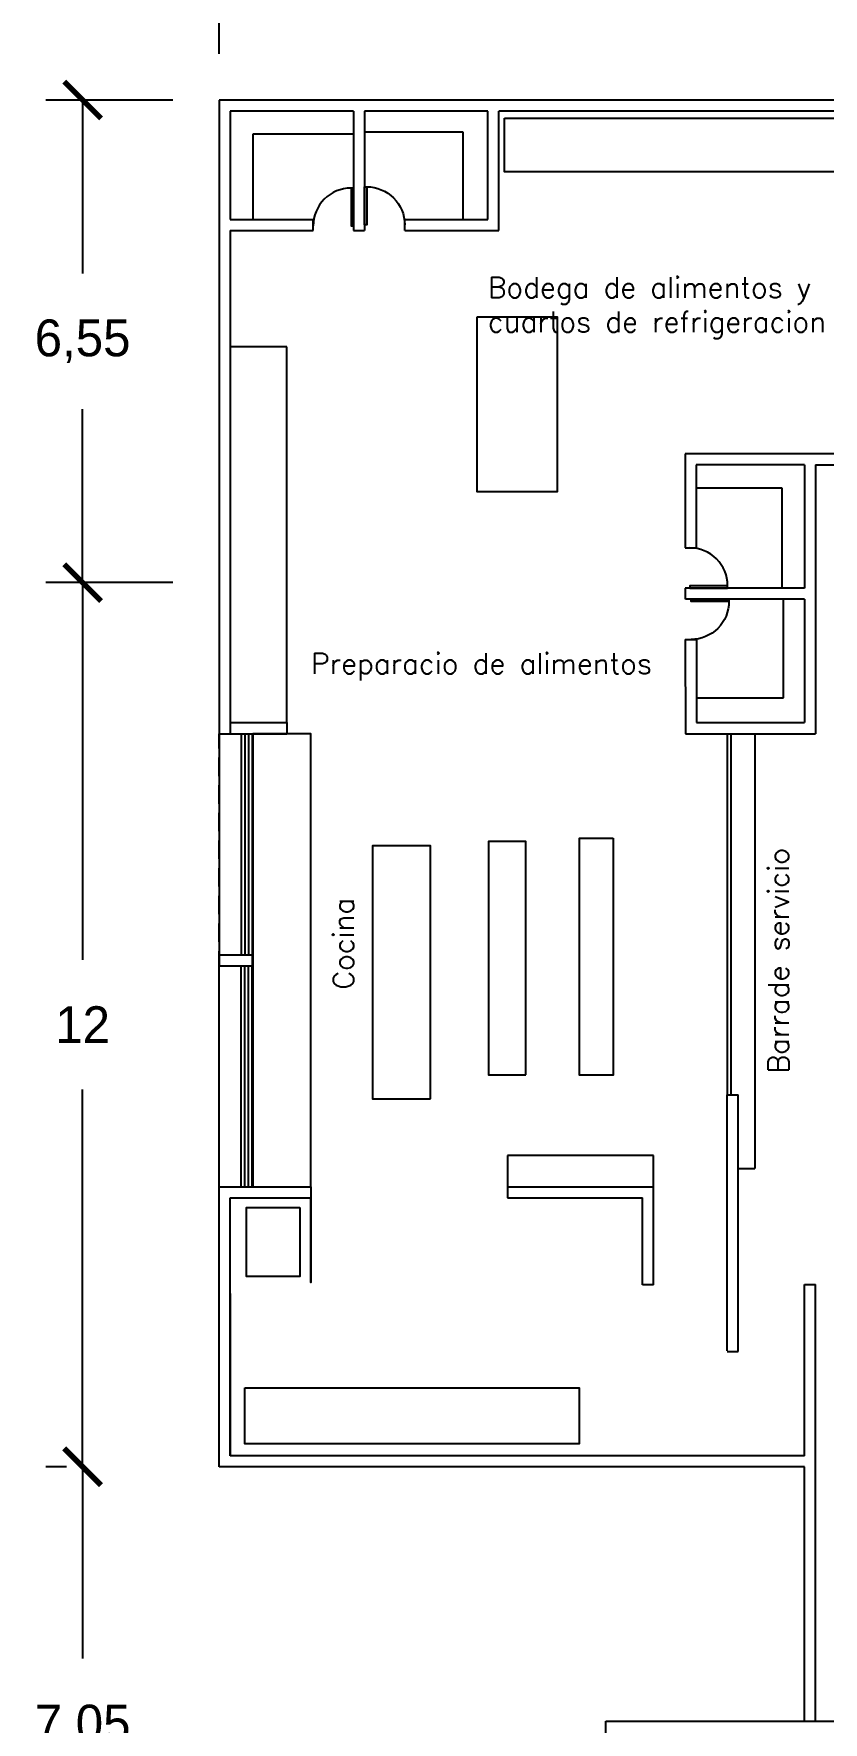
# Model space of a CAD drawing. Header units: millimetres. Extents: x -1615 to -538, y 177 to 397.
# Drawn here: x -1143.75 to -1133.03, y 254.6 to 277.51 of the extents above; entities that cross this region are included whole.
import ezdxf
from ezdxf.enums import TextEntityAlignment as Align

# ---------------------------------------------------------------- set-up
doc = ezdxf.new("R2010")
doc.units = ezdxf.units.MM
doc.linetypes.add('HIDDEN', pattern=[0.375, 0.25, -0.125])
for name, color, linetype in [('AUX', 8, 'Continuous'), ('LOCALES', 2, 'Continuous'), ('MOB', 7, 'Continuous'), ('MUEB', 251, 'Continuous'), ('MUEBLES', 9, 'Continuous'), ('MUROS', 1, 'Continuous'), ('MUROS2', 9, 'Continuous'), ('P-1', 1, 'Continuous'), ('PROY', 8, 'HIDDEN'), ('VENTANAS', 4, 'Continuous')]:
    doc.layers.add(name, color=color, linetype=linetype)
doc.styles.add('ROMANS', font='ROMANS.shx')
doc.styles.get("Standard").update_dxf_attribs({"font": 'stylu.ttf'})
doc.dimstyles.new('ISO-25', dxfattribs={"dimtxt": 0.5, "dimasz": 0.5, "dimexe": 0.5, "dimexo": 0.625, "dimtad": 0, "dimtih": 1, "dimtoh": 1, "dimtxsty": 'Standard', "dimblk": 'ARCHTICK', "dimcen": 2.5, "dimadec": 0, "dimazin": 0, "dimtfac": 1, "dimtmove": 0, "dimatfit": 3, "dimfxl": 0, "dimarcsym": 0})

# ---------------------------------------------------------------- blocks, each defined once
blk = doc.blocks.new('8360154')
at = {"layer": 'MOB'}
for p, q in [((-0.114, 0.279), (-0.119, 0.279)), ((-0.114, 0.279), (-0.119, 0.279)), ((-0.114, 0.279), (0.041, 0.279)), ((0.036, 0.279), (-0.114, 0.279)), ((-0.114, 0.198), (-0.128, 0.198)), ((-0.128, 0.198), (-0.114, 0.198)), ((-0.128, 0.198), (0.05, 0.198)), ((0.05, 0.198), (0.037, 0.198)), ((-0.204, -0.221), (-0.204, -0.221)), ((-0.204, -0.221), (-0.204, -0.221)), ((-0.204, -0.221), (-0.204, -0.221)), ((-0.204, -0.221), (-0.204, -0.221)), ((-0.204, -0.221), (-0.204, -0.221)), ((-0.204, -0.221), (-0.204, -0.221)), ((-0.202, -0.221), (-0.204, -0.221)), ((-0.202, -0.221), (0.126, -0.221)), ((-0.198, -0.221), (0.126, -0.221)), ((0.124, -0.221), (0.126, -0.221)), ((0.126, -0.221), (0.126, -0.221)), ((0.126, -0.221), (0.126, -0.221))]:
    blk.add_line(p, q, dxfattribs=at)
for centre, radius, start, end in [((0.549, -0.225), 0.852, 144.8892, 156.6032), ((-0.111, 0.225), 0.0546, 97.7265, 132.0881), ((0.022, 0.199), 0.0819, 54.5973, 77.0407), ((-0.601, -0.215), 0.825, 23.8528, 35.6459), ((0.352, -0.134), 0.589, 146.769, 185.5261), ((-0.21, 0.107), 0.0236, 163.1411, 326.8155), ((-0.123, 0.179), 0.0202, 105.2359, 150.5078), ((0.045, 0.179), 0.0196, 28.6466, 75.2389), ((-0.436, -0.136), 0.595, 354.6785, 33.3393), ((0.133, 0.106), 0.0248, 189.0366, 31.7969), ((-0.204, -0.191), 0.03, 180, 270), ((0.126, -0.191), 0.03, 270, 360)]:
    blk.add_arc(centre, radius, start, end, dxfattribs=at)
blk = doc.blocks.new('A$C212E4BCC')
at = {"layer": 'MOB', "linetype": 'Continuous'}
blk.add_circle((1.028, 1.028), 0.45, dxfattribs=at)
at = {"layer": 'MOB', "xscale": -1}
for p, rotation in [((0.996, 1.775), 356.1272636106476), ((0.281, 0.996), 86.12726361064757), ((1.775, 1.06), 266.1272636106476), ((1.06, 0.281), 176.1272636106476)]:
    blk.add_blockref('8360154', p, dxfattribs=dict(at, rotation=rotation))
blk = doc.blocks.new('_ArchTick')
at = {"color": 0, "linetype": 'ByBlock', "const_width": 0.15}
blk.add_lwpolyline([(-0.5, -0.5), (0.5, 0.5)], dxfattribs=at)
blk = doc.blocks.new('*D285')
at = {"color": 0, "lineweight": -2}
for p, q in [((-1141.237, 277.239), (-1141.237, 279.749)), ((-1127.985, 277.239), (-1127.985, 279.749)), ((-1141.237, 279.249), (-1136.206, 279.249)), ((-1127.985, 279.249), (-1133.015, 279.249))]:
    blk.add_line(p, q, dxfattribs=at)
at = {"layer": 'Defpoints', "color": 0}
for p in [(-1141.237, 279.249), (-1141.237, 276.614), (-1127.985, 276.614)]:
    blk.add_point(p, dxfattribs=at)
at = {"color": 0, "lineweight": -2, "xscale": 0.5, "yscale": 0.5, "zscale": 0.5, "rotation": 180}
blk.add_blockref('_ArchTick', (-1141.237, 279.249), dxfattribs=at)
at = {"color": 0, "lineweight": -2, "xscale": 0.5, "yscale": 0.5, "zscale": 0.5}
blk.add_blockref('_ArchTick', (-1127.985, 279.249), dxfattribs=at)
at = {"color": 0, "insert": (-1134.611, 279.249), "char_height": 0.5, "attachment_point": 5}
blk.add_mtext('13,25', dxfattribs=at)
blk = doc.blocks.new('*D286')
at = {"color": 0, "lineweight": -2}
for p, q in [((-1141.862, 276.614), (-1143.589, 276.614)), ((-1143.089, 276.614), (-1143.089, 274.259)), ((-1143.089, 270.064), (-1143.089, 272.419)), ((-1141.862, 270.064), (-1143.589, 270.064))]:
    blk.add_line(p, q, dxfattribs=at)
at = {"layer": 'Defpoints', "color": 0}
for p in [(-1141.237, 276.614), (-1143.089, 270.064), (-1141.237, 270.064)]:
    blk.add_point(p, dxfattribs=at)
at = {"color": 0, "lineweight": -2, "xscale": 0.5, "yscale": 0.5, "zscale": 0.5}
for p, rotation in [((-1143.089, 276.614), 90), ((-1143.089, 270.064), 270)]:
    blk.add_blockref('_ArchTick', p, dxfattribs=dict(at, rotation=rotation))
at = {"color": 0, "insert": (-1143.089, 273.339), "char_height": 0.5, "attachment_point": 5}
blk.add_mtext('6,55', dxfattribs=at)
blk = doc.blocks.new('*D287')
at = {"color": 0, "lineweight": -2}
for p, q in [((-1141.862, 270.064), (-1143.589, 270.064)), ((-1143.089, 270.064), (-1143.089, 264.944)), ((-1143.089, 258.064), (-1143.089, 263.184)), ((-1143.307, 258.064), (-1143.589, 258.064))]:
    blk.add_line(p, q, dxfattribs=at)
at = {"layer": 'Defpoints', "color": 0}
for p in [(-1141.237, 270.064), (-1143.089, 258.064), (-1142.682, 258.064)]:
    blk.add_point(p, dxfattribs=at)
at = {"color": 0, "lineweight": -2, "xscale": 0.5, "yscale": 0.5, "zscale": 0.5}
for p, rotation in [((-1143.089, 270.064), 90), ((-1143.089, 258.064), 270)]:
    blk.add_blockref('_ArchTick', p, dxfattribs=dict(at, rotation=rotation))
at = {"color": 0, "insert": (-1143.089, 264.064), "char_height": 0.5, "attachment_point": 5}
blk.add_mtext('12', dxfattribs=at)
blk = doc.blocks.new('*D288')
at = {"color": 0, "lineweight": -2}
for p, q in [((-1143.307, 258.064), (-1143.589, 258.064)), ((-1143.089, 258.064), (-1143.089, 255.461)), ((-1143.089, 251.014), (-1143.089, 253.617)), ((-1140.514, 251.014), (-1143.589, 251.014))]:
    blk.add_line(p, q, dxfattribs=at)
at = {"layer": 'Defpoints', "color": 0}
for p in [(-1142.682, 258.064), (-1143.089, 251.014), (-1139.889, 251.014)]:
    blk.add_point(p, dxfattribs=at)
at = {"color": 0, "lineweight": -2, "xscale": 0.5, "yscale": 0.5, "zscale": 0.5}
for p, rotation in [((-1143.089, 258.064), 90), ((-1143.089, 251.014), 270)]:
    blk.add_blockref('_ArchTick', p, dxfattribs=dict(at, rotation=rotation))
at = {"color": 0, "insert": (-1143.089, 254.539), "char_height": 0.5, "attachment_point": 5}
blk.add_mtext('7,05', dxfattribs=at)

msp = doc.modelspace()

# ---------------------------------------------------------------- linework, layer by layer
at = {"layer": 'AUX'}
for p, q in [((-1135.337, 262.288), (-1137.32, 262.288)), ((-1135.337, 261.864), (-1135.337, 262.288))]:
    msp.add_line(p, q, dxfattribs=at)
msp.add_lwpolyline([(-1135.886, 266.598), (-1135.886, 263.379), (-1136.343, 263.379), (-1136.343, 266.598)], close=True, dxfattribs=at)
at = {"layer": 'MUEB'}
msp.add_line((-1140.317, 273.263), (-1141.087, 273.263), dxfattribs=at)
for points in [[(-1137.361, 276.369), (-1131.135, 276.369), (-1131.135, 275.639), (-1137.361, 275.639)], [(-1137.732, 273.669), (-1136.647, 273.669), (-1136.647, 271.294), (-1137.732, 271.294)], [(-1140.888, 259.136), (-1136.346, 259.136), (-1136.346, 258.375), (-1140.888, 258.375)]]:
    msp.add_lwpolyline(points, close=True, dxfattribs=at)
at = {"layer": 'MUEBLES'}
for points in [[(-1139.444, 275.419), (-1139.444, 274.905), (-1139.412, 274.905), (-1139.412, 275.419), (-1139.444, 275.419, 0.414214), (-1139.958, 274.905, 0.414214)], [(-1139.23, 275.436), (-1139.23, 274.922), (-1139.262, 274.922), (-1139.262, 275.436), (-1139.23, 275.436, -0.414214), (-1138.716, 274.922, -0.414214)], [(-1134.331, 270.022), (-1134.845, 270.022), (-1134.845, 269.99), (-1134.331, 269.99), (-1134.331, 270.022, 0.414214), (-1134.845, 270.536, 0.414214)], [(-1134.314, 269.807), (-1134.828, 269.807), (-1134.828, 269.839), (-1134.314, 269.839), (-1134.314, 269.807, -0.414214), (-1134.828, 269.293, -0.414214)]]:
    msp.add_lwpolyline(points, format="xyb", dxfattribs=at)
at = {"layer": 'MUROS'}
for p, q in [((-1141.237, 276.614), (-1141.237, 268.014)), ((-1141.087, 276.464), (-1141.087, 274.992)), ((-1139.412, 276.464), (-1139.412, 274.843)), ((-1139.262, 276.464), (-1139.262, 274.844)), ((-1141.087, 274.842), (-1141.087, 268.014)), ((-1131.013, 271.814), (-1134.908, 271.814)), ((-1141.087, 271.664), (-1141.087, 268.164)), ((-1133.287, 271.664), (-1134.758, 271.664)), ((-1133.287, 271.664), (-1133.287, 269.989)), ((-1133.137, 271.664), (-1133.137, 268.014)), ((-1133.137, 271.664), (-1127.985, 271.664)), ((-1133.287, 269.989), (-1134.906, 269.99)), ((-1133.287, 269.839), (-1134.905, 269.839)), ((-1133.287, 269.839), (-1133.287, 268.164)), ((-1141.087, 268.164), (-1140.317, 268.164)), ((-1134.755, 268.165), (-1133.287, 268.164)), ((-1141.237, 268.014), (-1140.317, 268.014)), ((-1134.905, 268.014), (-1133.137, 268.014)), ((-1141.237, 265.014), (-1140.787, 265.014)), ((-1141.237, 265.014), (-1141.237, 264.864)), ((-1141.237, 264.864), (-1141.237, 265.014)), ((-1140.787, 265.014), (-1140.787, 264.864)), ((-1141.237, 264.864), (-1140.787, 264.864)), ((-1134.337, 263.114), (-1134.187, 263.114)), ((-1134.337, 259.639), (-1134.337, 263.114)), ((-1134.187, 259.631), (-1134.187, 263.114)), ((-1141.237, 261.864), (-1139.99, 261.864)), ((-1141.237, 258.064), (-1141.237, 261.864)), ((-1141.087, 261.714), (-1139.99, 261.714)), ((-1141.087, 258.214), (-1141.087, 261.714)), ((-1137.32, 261.864), (-1135.337, 261.864)), ((-1137.32, 261.714), (-1135.487, 261.714)), ((-1135.487, 260.534), (-1135.487, 261.714)), ((-1135.337, 260.534), (-1135.337, 261.864)), ((-1141.087, 260.414), (-1141.087, 258.214)), ((-1135.337, 260.534), (-1135.487, 260.534)), ((-1133.287, 258.214), (-1133.287, 260.539)), ((-1133.287, 260.539), (-1133.137, 260.539)), ((-1133.137, 258.064), (-1133.137, 260.539)), ((-1134.337, 259.631), (-1134.187, 259.631)), ((-1136.501, 258.064), (-1141.237, 258.064)), ((-1138.687, 258.214), (-1141.087, 258.214)), ((-1136.501, 258.214), (-1138.687, 258.214)), ((-1133.287, 258.214), (-1136.501, 258.214)), ((-1133.287, 258.064), (-1136.501, 258.064)), ((-1133.287, 254.614), (-1133.287, 258.064)), ((-1133.135, 258.214), (-1133.137, 258.214)), ((-1133.137, 254.614), (-1133.137, 258.064)), ((-1135.985, 251.014), (-1135.985, 254.614)), ((-1135.985, 254.614), (-1133.137, 254.614)), ((-1133.137, 254.614), (-1124.737, 254.614))]:
    msp.add_line(p, q, dxfattribs=at)
at = {"layer": 'MUROS2'}
for p, q in [((-1140.773, 276.154), (-1139.412, 276.153)), ((-1140.773, 274.992), (-1140.773, 276.154)), ((-1137.922, 276.176), (-1139.262, 276.176)), ((-1137.922, 274.994), (-1137.922, 276.176)), ((-1140.317, 268.164), (-1140.317, 273.263)), ((-1134.758, 271.35), (-1133.596, 271.35)), ((-1133.596, 271.35), (-1133.597, 269.989)), ((-1133.574, 268.499), (-1133.574, 269.839)), ((-1134.756, 268.499), (-1133.574, 268.499)), ((-1137.32, 262.288), (-1137.32, 261.714)), ((-1139.99, 261.864), (-1139.99, 261.714))]:
    msp.add_line(p, q, dxfattribs=at)
for points in [[(-1140.777, 268.014), (-1140.777, 261.864), (-1139.99, 261.864), (-1139.99, 268.014)], [(-1137.072, 263.383), (-1137.072, 266.549), (-1137.579, 266.549), (-1137.579, 263.383)], [(-1138.366, 263.059), (-1138.366, 266.491), (-1139.151, 266.491), (-1139.151, 263.059)], [(-1139.99, 261.714), (-1139.99, 260.564), (-1139.99, 260.564), (-1139.99, 261.714)], [(-1140.139, 261.585), (-1140.139, 260.647), (-1140.864, 260.647), (-1140.864, 261.585)]]:
    msp.add_lwpolyline(points, close=True, dxfattribs=at)
at = {"layer": 'P-1'}
for p, q in [((-1125.087, 276.614), (-1141.237, 276.614)), ((-1139.412, 276.464), (-1141.087, 276.464)), ((-1137.587, 276.464), (-1139.262, 276.464)), ((-1137.587, 274.994), (-1137.587, 276.464)), ((-1131.013, 276.464), (-1137.437, 276.464)), ((-1137.437, 274.845), (-1137.437, 276.464)), ((-1141.087, 274.992), (-1139.958, 274.992)), ((-1139.958, 274.842), (-1139.958, 274.992)), ((-1139.412, 274.993), (-1139.412, 274.993)), ((-1138.715, 274.844), (-1138.715, 274.994)), ((-1138.715, 274.994), (-1137.587, 274.994)), ((-1141.237, 274.842), (-1141.237, 274.842)), ((-1141.087, 274.842), (-1139.958, 274.842)), ((-1139.412, 274.843), (-1139.262, 274.843)), ((-1138.715, 274.844), (-1137.437, 274.845)), ((-1134.908, 271.814), (-1134.908, 270.535)), ((-1134.758, 271.664), (-1134.758, 270.535)), ((-1134.908, 270.535), (-1134.758, 270.535)), ((-1134.906, 269.99), (-1134.906, 269.839)), ((-1134.756, 269.99), (-1134.756, 269.989)), ((-1134.906, 269.292), (-1134.756, 269.292)), ((-1134.906, 269.292), (-1134.905, 268.014)), ((-1134.756, 269.292), (-1134.755, 268.164)), ((-1140.317, 268.164), (-1140.317, 268.014))]:
    msp.add_line(p, q, dxfattribs=at)
at = {"layer": 'PROY'}
msp.add_line((-1141.237, 258.064), (-1141.237, 268.014), dxfattribs=at)
at = {"layer": 'VENTANAS'}
for p, q in [((-1141.237, 268.014), (-1141.237, 265.014)), ((-1140.937, 268.014), (-1140.937, 265.014)), ((-1140.887, 268.014), (-1140.887, 265.014)), ((-1140.837, 268.014), (-1140.837, 265.014)), ((-1140.787, 268.014), (-1140.787, 265.014)), ((-1134.337, 268.014), (-1134.337, 263.114)), ((-1134.287, 268.014), (-1134.287, 263.114)), ((-1133.962, 268.014), (-1133.962, 262.114)), ((-1141.237, 261.864), (-1141.237, 264.864)), ((-1140.937, 261.864), (-1140.937, 264.864)), ((-1140.887, 261.864), (-1140.887, 264.864)), ((-1140.837, 261.864), (-1140.837, 264.864)), ((-1140.787, 261.864), (-1140.787, 264.864)), ((-1134.187, 262.114), (-1133.962, 262.114))]:
    msp.add_line(p, q, dxfattribs=at)

# ---------------------------------------------------------------- block references
at = {"layer": 'MOB', "rotation": 316.9999999999778}
msp.add_blockref('A$C212E4BCC', (-1133.292, 259.428), dxfattribs=at)

# ---------------------------------------------------------------- texts
at = {"layer": 'LOCALES', "style": 'ROMANS'}
msp.add_text('Preparacio de alimentos', height=0.27969, dxfattribs=at).set_placement((-1137.673, 268.827), align=Align.CENTER)
for s, height, p in [('Barrade servicio', 0.27969, (-1133.501, 264.934)), ('Cocina', 0.2797, (-1139.408, 265.165))]:
    msp.add_text(s, height=height, rotation=90, dxfattribs=at).set_placement(p, align=Align.CENTER)
at = {"layer": 'LOCALES', "insert": (-1137.587, 274.211), "char_height": 0.27969, "width": 5.8095, "attachment_point": 1, "style": 'ROMANS'}
msp.add_mtext('Bodega de alimentos y cuartos de refrigeracion', dxfattribs=at)

# ---------------------------------------------------------------- dimensions: what is measured, and where the dimension line sits
dim = msp.add_linear_dim(base=(-1141.237, 279.249), p1=(-1127.985, 276.614), p2=(-1141.237, 276.614), dimstyle='ISO-25', override={"dimtmove": 1})
dim.commit()
dim.dimension.update_dxf_attribs({"geometry": '*D285', "text_midpoint": (-1134.611, 279.249)})
dim = msp.add_linear_dim(base=(-1143.089, 270.064), p1=(-1141.237, 276.614), p2=(-1141.237, 270.064), angle=90, dimstyle='ISO-25')
dim.commit()
dim.dimension.update_dxf_attribs({"geometry": '*D286', "text_midpoint": (-1143.089, 273.339)})
for base, p1, p2, picture, middle in [((-1143.089, 258.064), (-1141.237, 270.064), (-1142.682, 258.064), '*D287', (-1143.089, 264.064)), ((-1143.089, 251.014), (-1142.682, 258.064), (-1139.889, 251.014), '*D288', (-1143.089, 254.539))]:
    dim = msp.add_linear_dim(base=base, p1=p1, p2=p2, angle=90, dimstyle='ISO-25', override={"dimtmove": 1})
    dim.commit()
    dim.dimension.update_dxf_attribs({"geometry": picture, "text_midpoint": middle})

doc.saveas('drawing.dxf')
